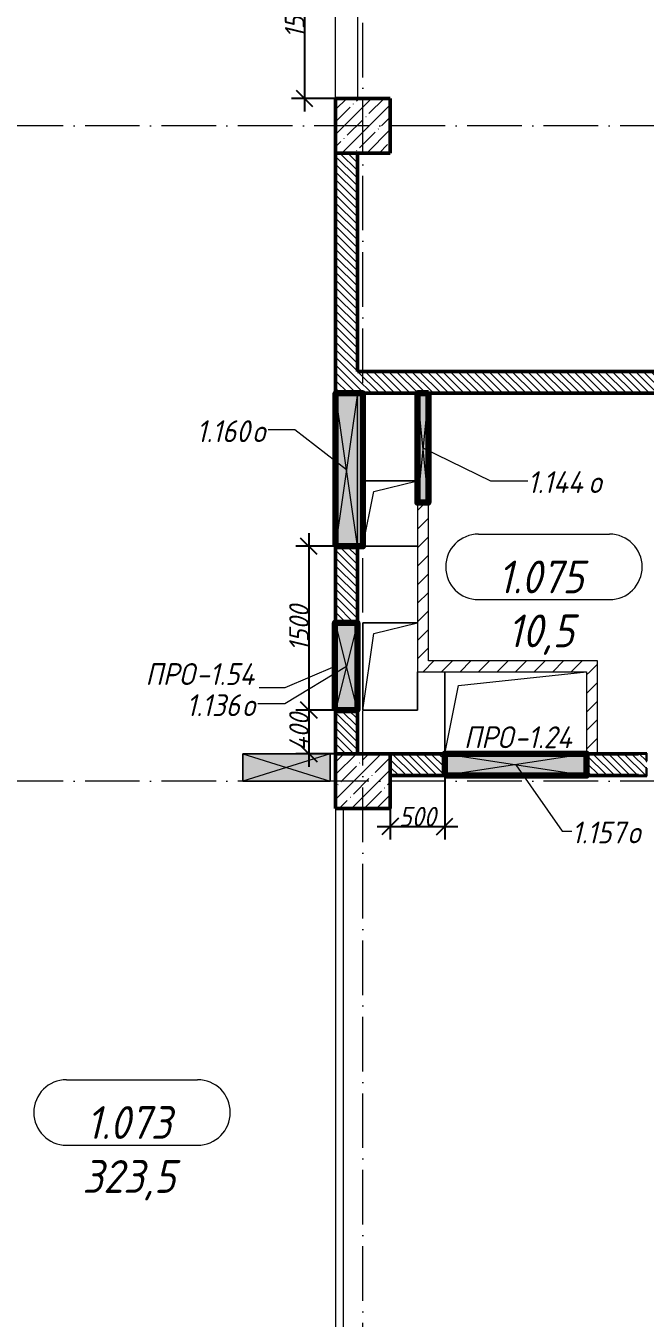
# Model space of a CAD drawing. Header units: millimetres. Extents: x -356862 to 418287, y 0 to 839748.
# Drawn here: x -169752 to -164079, y 486580 to 498411 of the extents above; entities that cross this region are included whole.
import ezdxf

# ---------------------------------------------------------------- set-up
doc = ezdxf.new("R2010")
doc.units = ezdxf.units.MM
doc.linetypes.add('50_200_ШТРИХ_1Т_ш5_п1_п1_', pattern=[700, 500, -100, 0, -100])
for name, color, linetype, lineweight in [('9.7) Заделка 956 шт', 6, 'Continuous', 158), ('A-____-____-DIMS', 7, 'Continuous', 9), ('A-DETL-____-OTLN-4', 7, 'Continuous', 18), ('A-DETL-GENF-OTLN', 7, 'Continuous', 9), ('A-FLOR-____-OTLN', 7, 'Continuous', 9), ('A-GENM-____-IDEN', 7, 'Continuous', 9), ('A-GENM-____-MCUT', 7, 'Continuous', 25), ('A-GENM-____-OTLN', 7, 'Continuous', 9), ('A-GENM-____-OTLN-1', 7, 'Continuous', 25), ('A-GLAZ-____-IDEN', 7, 'Continuous', 9), ('A-GLAZ-____-OTLN', 7, 'Continuous', 9), ('A-WALL-____-MCUT-2', 7, 'Continuous', 50), ('A-WALL-____-PATT-1', 7, 'Continuous', 9), ('A-WALL-FNSH-MCUT-1', 7, 'Continuous', 9), ('I-WALL-____-OTLN', 7, 'Continuous', 9), ('S-COLS-____-MCUT', 7, 'Continuous', 50), ('S-COLS-____-OTLN', 7, 'Continuous', 9), ('S-GRID-____-OTLN-1', 7, '50_200_ШТРИХ_1Т_ш5_п1_п1_', 9)]:
    doc.layers.add(name, color=color, linetype=linetype, lineweight=lineweight)
doc.layers.add('A-AREA-IDEN-1', color=7, linetype='Continuous', lineweight=9, true_color=0x000000)
doc.styles.add('ISOCPEUR_I', font='isocpeui.ttf', dxfattribs={"width": 0.9, "height": 2.5})
doc.styles.add('ISOCPEUR_I_10', font='isocpeui.ttf', dxfattribs={"width": 0.9, "height": 180})
doc.styles.add('ISOCPEUR_I_9', font='isocpeui.ttf', dxfattribs={"width": 0.9, "height": 250})
doc.dimstyles.new('ISO-1_8_0_9К_СРЕДНИЙ_Кладочные_3', dxfattribs={"dimscale": 304.8, "dimtxt": 179.276612, "dimasz": 0.492126, "dimexe": 0.393701, "dimexo": 0, "dimgap": 0, "dimtad": 1, "dimdec": 3, "dimrnd": 0.001, "dimdsep": 46, "dimtxsty": 'ISOCPEUR_I_10', "dimblk1": 'OBLIQUE', "dimblk2": 'OBLIQUE', "dimsah": 1, "dimcen": 0.09, "dimdle": 0.393701, "dimazin": 0, "dimtfac": 1, "dimtdec": 4, "dimtix": 1, "dimtmove": 0, "dimatfit": 3, "dimfxl": 1, "dimtvp": 1, "dimtolj": 1, "dimtzin": 0, "dimarcsym": 2})
pattern_1 = [(135, (-176515.067, 459015.94), (-35.35534, -35.35534), [])]
pattern_2 = [(45, (-176515.07, 459015.94), (-84.8528, 84.8528), [])]

# ---------------------------------------------------------------- blocks, each defined once
blk = doc.blocks.new('BSC_Колонна _Прямоугольная - 500х500-25976076-АР1_План отверстий 1 этажа в осях 1-64_А-ГГ')
at = {"layer": 'S-COLS-____-OTLN'}
h = blk.add_hatch(dxfattribs=at)
h.set_pattern_fill('FP_28', color=256, style=0, pattern_type=2)
h.set_pattern_definition([(45, (-9850, -32481.04), (-114.04925, 114.04925), []), (45, (-9735.95, -32481.04), (-114.04925, 114.04925), [201.613, -40.323, 3.353, -36.97])])
h.paths.add_polyline_path([(-250, -250), (250, -250), (250, 250), (-250, 250)], flags=0)
at = {"layer": 'S-COLS-____-MCUT'}
for p, q in [((250, 250), (-250, 250)), ((-250, 250), (-250, -250)), ((250, -250), (250, 250)), ((-250, -250), (250, -250))]:
    blk.add_line(p, q, dxfattribs=at)
blk = doc.blocks.new('BSC_Колонна _Прямоугольная - 500х500-V81-АР1_План отверстий 1 этажа в осях 1-64_А-ГГ')
at = {"layer": 'S-COLS-____-OTLN'}
h = blk.add_hatch(dxfattribs=at)
h.set_pattern_fill('FP_113', color=256, style=0, pattern_type=2)
h.set_pattern_definition([(45, (-9850, -38481.04), (-114.04925, 114.04925), []), (45, (-9735.95, -38481.04), (-114.04925, 114.04925), [201.613, -40.323, 3.353, -36.97])])
h.paths.add_polyline_path([(-250, -250), (250, -250), (250, 250), (-250, 250)], flags=0)
at = {"layer": 'S-COLS-____-MCUT'}
for p, q in [((250, 250), (-250, 250)), ((-250, 250), (-250, -250)), ((250, -250), (250, 250)), ((-250, -250), (250, -250))]:
    blk.add_line(p, q, dxfattribs=at)
blk = doc.blocks.new('154_Стойка_СКБ_Уголок - СМ-2230_200-28216496-АР1_План отверстий 1 этажа в осях 1-64_А-ГГ')
at = {"layer": 'A-GENM-____-MCUT'}
for p, q in [((125, 156), (125, 81)), ((200, 156), (125, 156)), ((131, 81), (131, 150)), ((131, 150), (200, 150)), ((200, 150), (200, 156)), ((125, 81), (131, 81)), ((131, 19), (125, 19)), ((125, 19), (125, -56)), ((131, -50), (131, 19)), ((125, -56), (200, -56)), ((200, -50), (131, -50)), ((200, -56), (200, -50))]:
    blk.add_line(p, q, dxfattribs=at)
blk = doc.blocks.new('AR_Отверстие прямоугольное _в плите_ - AR_Отверстие прямоугольное _в плите_-30602836-АР1_План отверстий 1 этажа в осях 1-64_А-ГГ')
at = {"layer": 'A-GENM-____-OTLN'}
for p, q in [((-650, 375), (-650, -375)), ((-525, 250), (650, 375)), ((-650, -375), (-525, 250))]:
    blk.add_line(p, q, dxfattribs=at)
blk = doc.blocks.new('AR_Отверстие прямоугольное _в плите_ - AR_Отверстие прямоугольное _в плите_-30552698-АР1_План отверстий 1 этажа в осях 1-64_А-ГГ')
at = {"layer": 'A-GENM-____-OTLN'}
for p, q in [((250, 300), (-250, 300)), ((-250, 300), (-250, -300)), ((-150, 200), (250, 300)), ((-250, -300), (-150, 200)), ((-250, -300), (250, -300))]:
    blk.add_line(p, q, dxfattribs=at)
blk = doc.blocks.new('AR_Отверстие прямоугольное _в плите_ - AR_Отверстие прямоугольное _в плите_-30602980-АР1_План отверстий 1 этажа в осях 1-64_А-ГГ')
at = {"layer": 'A-GENM-____-OTLN'}
for p, q in [((250, 400), (-250, 400)), ((-250, 400), (-250, -400)), ((-150, 300), (250, 400)), ((-250, -400), (-150, 300)), ((250, -400), (250, -50)), ((-250, -400), (250, -400))]:
    blk.add_line(p, q, dxfattribs=at)
blk = doc.blocks.new('AR_Отверстие прямоугольное _в стене__БезПР - AR_Отверстие прямоугольное _в стене__БезПР-36786829-АР1_План отверстий 1 этажа в осях 1-64_А-ГГ')
at = {"layer": 'A-GLAZ-____-OTLN'}
blk.add_hatch(color=256, dxfattribs=at).paths.add_polyline_path([(700, 100), (-700, 100), (-700, -100), (700, -100)], flags=0)
at = {"layer": 'A-DETL-GENF-OTLN'}
for p, q in [((-700, -100), (-700, 100)), ((-700, 100), (700, 100)), ((700, 100), (-700, -100)), ((-700, 100), (700, -100)), ((700, 100), (-700, 100)), ((-700, 100), (-700, -100)), ((700, 100), (700, -100)), ((700, -100), (700, 100)), ((700, -100), (-700, -100)), ((-700, -100), (700, -100))]:
    blk.add_line(p, q, dxfattribs=at)
at = {"layer": 'A-GLAZ-____-OTLN'}
blk.add_line((700, 100), (-700, 100), dxfattribs=at)
blk = doc.blocks.new('AR_Отверстие прямоугольное _в стене__БезПР - AR_Отверстие прямоугольное _в стене__БезПР-36427925-АР1_План отверстий 1 этажа в осях 1-64_А-ГГ')
at = {"layer": 'A-GLAZ-____-OTLN'}
blk.add_hatch(color=256, dxfattribs=at).paths.add_polyline_path([(500, -50), (500, 50), (-500, 50), (-500, -50)], flags=0)
at = {"layer": 'A-DETL-GENF-OTLN'}
for p, q in [((-500, -50), (-500, 50)), ((-500, 50), (500, 50)), ((500, 50), (-500, -50)), ((-500, 50), (500, -50)), ((500, 50), (-500, 50)), ((-500, 50), (-500, -50)), ((500, 50), (500, -50)), ((500, -50), (500, 50)), ((500, -50), (-500, -50)), ((-500, -50), (500, -50))]:
    blk.add_line(p, q, dxfattribs=at)
at = {"layer": 'A-GLAZ-____-OTLN'}
blk.add_line((500, 50), (-500, 50), dxfattribs=at)
blk = doc.blocks.new('AR_Отверстие прямоугольное _в стене_ - AR_Отверстие прямоугольное _в стене__ОВ-36786199-АР1_План отверстий 1 этажа в осях 1-64_А-ГГ')
at = {"layer": 'A-GLAZ-____-OTLN'}
blk.add_hatch(color=256, dxfattribs=at).paths.add_polyline_path([(400, -100), (400, 100), (-400, 100), (-400, -100)], flags=0)
at = {"layer": 'A-DETL-GENF-OTLN'}
for p, q in [((-400, -100), (-400, 100)), ((-400, 100), (400, 100)), ((400, 100), (-400, -100)), ((-400, 100), (400, -100)), ((400, 100), (-400, 100)), ((-400, 100), (-400, -100)), ((400, 100), (400, -100)), ((400, -100), (400, 100)), ((400, -100), (-400, -100)), ((-400, -100), (400, -100))]:
    blk.add_line(p, q, dxfattribs=at)
blk = doc.blocks.new('AR_Отверстие прямоугольное _в стене_ - AR_Отверстие прямоугольное _в стене__ОВ-36787916-АР1_План отверстий 1 этажа в осях 1-64_А-ГГ')
at = {"layer": 'A-GLAZ-____-OTLN'}
blk.add_hatch(color=256, dxfattribs=at).paths.add_polyline_path([(650, -100), (650, 100), (-650, 100), (-650, -100)], flags=0)
at = {"layer": 'A-DETL-GENF-OTLN'}
for p, q in [((-650, -100), (-650, 100)), ((-650, 100), (650, 100)), ((650, 100), (-650, -100)), ((-650, 100), (650, -100)), ((650, 100), (-650, 100)), ((-650, 100), (-650, -100)), ((650, 100), (650, -100)), ((650, -100), (650, 100)), ((650, -100), (-650, -100)), ((-650, -100), (650, -100))]:
    blk.add_line(p, q, dxfattribs=at)
blk = doc.blocks.new('AR_Отверстие прямоугольное _в стене_ - AR_Отверстие прямоугольное _в стене__ОВ-37057818-АР1_План отверстий 1 этажа в осях 1-64_А-ГГ')
at = {"layer": 'A-GLAZ-____-OTLN'}
blk.add_hatch(color=256, dxfattribs=at).paths.add_polyline_path([(400, -125), (400, 125), (-400, 125), (-400, -125)], flags=0)
at = {"layer": 'A-DETL-GENF-OTLN'}
for p, q in [((-400, -125), (-400, 125)), ((-400, 125), (400, 125)), ((400, 125), (-400, -125)), ((-400, 125), (400, -125)), ((400, 125), (-400, 125)), ((-400, 125), (-400, -125)), ((400, 125), (400, -125)), ((400, -125), (400, 125)), ((400, -125), (-400, -125)), ((-400, -125), (400, -125))]:
    blk.add_line(p, q, dxfattribs=at)
blk = doc.blocks.new('_Oblique')
at = {"color": 0, "linetype": 'ByBlock', "lineweight": -2}
blk.add_line((-0.5, -0.5), (0.5, 0.5), dxfattribs=at)
blk = doc.blocks.new('*D13409')
at = {"layer": 'A-____-____-DIMS', "color": 0, "lineweight": -2, "transparency": 16777216}
for p, q in [((-167200, 499412), (-167200, 497627)), ((-166915, 499292), (-167320, 499292)), ((-166915, 497747), (-167320, 497747))]:
    blk.add_line(p, q, dxfattribs=at)
at = {"layer": 'Defpoints', "color": 0, "transparency": 16777216}
for p in [(-166915, 499292), (-167200, 497747), (-166915, 497747)]:
    blk.add_point(p, dxfattribs=at)
at = {"layer": 'A-____-____-DIMS', "color": 0, "lineweight": -2, "transparency": 16777216, "xscale": 150, "yscale": 150, "zscale": 150}
for p, rotation in [((-167200, 499292), 90), ((-167200, 497747), 270)]:
    blk.add_blockref('_Oblique', p, dxfattribs=dict(at, rotation=rotation))
at = {"layer": 'A-____-____-DIMS', "color": 0, "transparency": 16777216, "insert": (-167290, 498519), "char_height": 180, "width": 521.28, "attachment_point": 5, "rotation": 90, "style": 'ISOCPEUR_I_10'}
blk.add_mtext('\\A1;1545', dxfattribs=at)
blk = doc.blocks.new('*D13410')
at = {"layer": 'A-____-____-DIMS', "color": 0, "lineweight": -2, "transparency": 16777216}
for p, q in [((-167160, 493767), (-167160, 492027)), ((-166915, 493647), (-167280, 493647)), ((-166921, 492147), (-167280, 492147))]:
    blk.add_line(p, q, dxfattribs=at)
at = {"layer": 'Defpoints', "color": 0, "transparency": 16777216}
for p in [(-166915, 493647), (-167160, 492147), (-166921, 492147)]:
    blk.add_point(p, dxfattribs=at)
at = {"layer": 'A-____-____-DIMS', "color": 0, "lineweight": -2, "transparency": 16777216, "xscale": 150, "yscale": 150, "zscale": 150}
for p, rotation in [((-167160, 493647), 90), ((-167160, 492147), 270)]:
    blk.add_blockref('_Oblique', p, dxfattribs=dict(at, rotation=rotation))
at = {"layer": 'A-____-____-DIMS', "color": 0, "transparency": 16777216, "insert": (-167250, 492897), "char_height": 180, "width": 504.73, "attachment_point": 5, "rotation": 90, "style": 'ISOCPEUR_I_10'}
blk.add_mtext('\\A1;1500', dxfattribs=at)
blk = doc.blocks.new('*D13411')
at = {"layer": 'A-____-____-DIMS', "color": 0, "lineweight": -2, "transparency": 16777216}
for p, q in [((-167160, 492267), (-167160, 491627)), ((-166921, 492147), (-167280, 492147)), ((-166915, 491747), (-167280, 491747))]:
    blk.add_line(p, q, dxfattribs=at)
at = {"layer": 'Defpoints', "color": 0, "transparency": 16777216}
for p in [(-166921, 492147), (-167160, 491747), (-166915, 491747)]:
    blk.add_point(p, dxfattribs=at)
at = {"layer": 'A-____-____-DIMS', "color": 0, "lineweight": -2, "transparency": 16777216, "xscale": 150, "yscale": 150, "zscale": 150}
for p, rotation in [((-167160, 492147), 90), ((-167160, 491747), 270)]:
    blk.add_blockref('_Oblique', p, dxfattribs=dict(at, rotation=rotation))
at = {"layer": 'A-____-____-DIMS', "color": 0, "transparency": 16777216, "insert": (-167250, 491947), "char_height": 180, "width": 426.13, "attachment_point": 5, "rotation": 90, "style": 'ISOCPEUR_I_10'}
blk.add_mtext('\\A1;400', dxfattribs=at)
blk = doc.blocks.new('*D13415')
at = {"layer": 'A-____-____-DIMS', "color": 0, "lineweight": -2, "transparency": 16777216}
for p, q in [((-166415, 491547), (-166415, 490961)), ((-165915, 491541), (-165915, 490961)), ((-166535, 491081), (-165795, 491081))]:
    blk.add_line(p, q, dxfattribs=at)
at = {"layer": 'Defpoints', "color": 0, "transparency": 16777216}
for p in [(-166415, 491547), (-165915, 491541), (-165915, 491081)]:
    blk.add_point(p, dxfattribs=at)
at = {"layer": 'A-____-____-DIMS', "color": 0, "lineweight": -2, "transparency": 16777216, "xscale": 150, "yscale": 150, "zscale": 150, "rotation": 180}
blk.add_blockref('_Oblique', (-166415, 491081), dxfattribs=at)
at = {"layer": 'A-____-____-DIMS', "color": 0, "lineweight": -2, "transparency": 16777216, "xscale": 150, "yscale": 150, "zscale": 150}
blk.add_blockref('_Oblique', (-165915, 491081), dxfattribs=at)
at = {"layer": 'A-____-____-DIMS', "color": 0, "transparency": 16777216, "insert": (-166165, 491171), "char_height": 180, "width": 409.58, "attachment_point": 5, "style": 'ISOCPEUR_I_10'}
blk.add_mtext('\\A1;500', dxfattribs=at)
blk = doc.blocks.new('AAR_СКБ_Марка_помещения_1_5 ммп - Номер _ Площадь-27962135-АИ_План этажа_Стены_1')
at = {"layer": 'A-AREA-IDEN-1'}
for p, q in [((-2.987, 3), (3.013, 3)), ((-2.987, 0), (3.013, 0))]:
    blk.add_line(p, q, dxfattribs=at)
for centre, start, end in [((-2.987, 1.5), 90, 270), ((3.013, 1.5), 270, 90)]:
    blk.add_arc(centre, 1.5, start, end, dxfattribs=at)

msp = doc.modelspace()

# ---------------------------------------------------------------- hatches: boundary and pattern name
at = {"layer": 'A-WALL-____-PATT-1'}
h = msp.add_hatch(dxfattribs=at)
h.set_pattern_fill('FP_6', color=256, style=0, pattern_type=2)
h.set_pattern_definition(pattern_1)
h.paths.add_polyline_path([(-166915.0675, 491746.983), (-166715.0675, 491746.983), (-166715.0675, 492146.983), (-166915.0675, 492146.983)], flags=0)
h.paths.add_polyline_path([(-166842.3402, 492946.983), (-166715.0675, 492946.983), (-166715.0675, 493646.983), (-166915.0675, 493646.983), (-166915.0675, 492946.983)], flags=0)
h.paths.add_polyline_path([(-166715.0675, 495046.983), (-166715.0675, 497246.983), (-166915.0675, 497246.983), (-166915.0675, 495046.983)], flags=0)
h = msp.add_hatch(dxfattribs=at)
h.set_pattern_fill('FP_6', color=256, style=0, pattern_type=2)
h.set_pattern_definition(pattern_1)
h.paths.add_polyline_path([(-157365.0675, 495046.983), (-157165.0675, 495046.983), (-157165.0675, 495246.983), (-161415.0675, 495246.983), (-161415.0675, 495046.983), (-158855.3747, 495046.983)], flags=0)
h.paths.add_polyline_path([(-161965.0675, 495046.983), (-161715.0675, 495046.983), (-161715.0675, 495246.983), (-161965.0675, 495246.983), (-161965.0675, 495177.983), (-161971.0675, 495177.983), (-161971.0675, 495246.983), (-166715.0675, 495246.983), (-166715.0675, 495046.983), (-161971.0675, 495046.983), (-161971.0675, 495115.983), (-161965.0675, 495115.983)], flags=0)
h = msp.add_hatch(dxfattribs=at)
h.set_pattern_fill('FP_4', color=256, style=0, pattern_type=2)
h.set_pattern_definition(pattern_2)
h.paths.add_polyline_path([(-166065.0675, 492596.983), (-166065.0675, 494046.983), (-166165.0675, 494046.983), (-166165.0675, 492596.983)], flags=0)
h = msp.add_hatch(dxfattribs=at)
h.set_pattern_fill('FP_4', color=256, style=0, pattern_type=2)
h.set_pattern_definition(pattern_2)
h.paths.add_polyline_path([(-164615.0675, 492496.983), (-164515.0675, 492496.983), (-164515.0675, 492596.983), (-166165.0675, 492596.983), (-166165.0675, 492496.983), (-165925.2318, 492496.983)], flags=0)
h = msp.add_hatch(dxfattribs=at)
h.set_pattern_fill('FP_4', color=256, style=0, pattern_type=2)
h.set_pattern_definition(pattern_2)
h.paths.add_polyline_path([(-164615.0675, 491746.983), (-164515.0675, 491746.983), (-164515.0675, 492496.983), (-164615.0675, 492496.983)], flags=0)
h = msp.add_hatch(dxfattribs=at)
h.set_pattern_fill('FP_6', color=256, style=0, pattern_type=2)
h.set_pattern_definition(pattern_1)
h.paths.add_polyline_path([(-162615.0675, 491546.983), (-162615.0675, 491746.983), (-162909.0675, 491746.983), (-162909.0675, 491677.983), (-162915.0675, 491677.983), (-162915.0675, 491615.983), (-162909.0675, 491615.983), (-162909.0675, 491546.983), (-162840.0675, 491546.983)], flags=0)
h.paths.add_polyline_path([(-164157.7675, 491546.983), (-164071.0675, 491546.983), (-164071.0675, 491615.983), (-164065.0675, 491615.983), (-164065.0675, 491677.983), (-164071.0675, 491677.983), (-164071.0675, 491746.983), (-164615.0675, 491746.983), (-164615.0675, 491546.983)], flags=0)
h.paths.add_polyline_path([(-165915.0675, 491546.983), (-165915.0675, 491746.983), (-166415.0675, 491746.983), (-166415.0675, 491546.983), (-165925.2318, 491546.983)], flags=0)

# ---------------------------------------------------------------- linework, layer by layer
at = {"layer": '9.7) Заделка 956 шт'}
for points in [[(-166915.0675, 493646.983), (-166665.0675, 493646.983), (-166665.0675, 495046.983), (-166915.0675, 495046.983)], [(-166065.0675, 495046.983), (-166165.0675, 495046.983), (-166165.0675, 494046.983), (-166065.0675, 494046.983)], [(-166921.0675, 492146.983), (-166715.0675, 492146.983), (-166715.0675, 492946.983), (-166921.0675, 492946.983)], [(-165915.0675, 491546.983), (-164615.0675, 491546.983), (-164615.0675, 491746.983), (-165915.0675, 491746.983)]]:
    msp.add_lwpolyline(points, close=True, dxfattribs=at)
at = {"layer": 'A-DETL-____-OTLN-4'}
for p, q in [((-166915.0675, 491246.983), (-166915.0675, 485746.983)), ((-166845.0675, 491246.983), (-166845.0675, 485746.983))]:
    msp.add_line(p, q, dxfattribs=at)
at = {"layer": 'A-FLOR-____-OTLN'}
for p, q in [((-166665.0675, 494246.983), (-166165.0675, 494246.983)), ((-166665.0675, 493646.983), (-166665.0675, 494246.983)), ((-166165.0675, 493646.983), (-166665.0675, 493646.983)), ((-166665.0675, 492946.983), (-166165.0675, 492946.983)), ((-166665.0675, 492146.983), (-166665.0675, 492946.983)), ((-166165.0675, 492496.983), (-166165.0675, 492146.983)), ((-165915.0675, 491746.983), (-165915.0675, 492496.983)), ((-166165.0675, 492146.983), (-166665.0675, 492146.983))]:
    msp.add_line(p, q, dxfattribs=at)
at = {"layer": 'A-GENM-____-IDEN'}
for p, q in [((-166921.0675, 492546.983), (-167379.9653, 492349.4592)), ((-167379.9653, 492349.4592), (-167614.2013, 492349.4592))]:
    msp.add_line(p, q, dxfattribs=at)
at = {"layer": 'A-GLAZ-____-IDEN'}
for p, q in [((-167286.9018, 494712.4598), (-167533.2921, 494712.4598)), ((-166815.0675, 494346.983), (-167286.9018, 494712.4598)), ((-166115.0675, 494546.983), (-165495.1069, 494246.3488)), ((-165495.1069, 494246.3488), (-165155.0463, 494246.3488)), ((-166815.0675, 492546.983), (-167379.9653, 492204.0571)), ((-167379.9653, 492204.0571), (-167626.3557, 492204.0571)), ((-165265.0675, 491646.983), (-164839.9742, 491039.2335)), ((-164839.9742, 491039.2335), (-164751.2266, 491039.2335))]:
    msp.add_line(p, q, dxfattribs=at)
at = {"layer": 'A-WALL-____-MCUT-2'}
for p, q in [((-166915.0675, 497246.983), (-166915.0675, 495046.983)), ((-166715.0675, 495246.983), (-166715.0675, 497246.983)), ((-162040.0675, 495246.983), (-166715.0675, 495246.983)), ((-166715.0675, 495046.983), (-166165.0675, 495046.983)), ((-166065.0675, 495046.983), (-162515.0675, 495046.983)), ((-166915.0675, 493646.983), (-166915.0675, 492946.983)), ((-166715.0675, 492946.983), (-166715.0675, 493646.983)), ((-166915.0675, 492146.983), (-166915.0675, 491746.983)), ((-166715.0675, 491746.983), (-166715.0675, 492146.983)), ((-165915.0675, 491746.983), (-166415.0675, 491746.983)), ((-164140.0675, 491746.983), (-164615.0675, 491746.983)), ((-166415.0675, 491546.983), (-165915.0675, 491546.983)), ((-164615.0675, 491546.983), (-164140.0675, 491546.983))]:
    msp.add_line(p, q, dxfattribs=at)
at = {"layer": 'A-WALL-FNSH-MCUT-1'}
for p, q in [((-166165.0675, 494046.983), (-166165.0675, 492496.983)), ((-166065.0675, 492596.983), (-166065.0675, 494046.983)), ((-164515.0675, 492596.983), (-166065.0675, 492596.983)), ((-164515.0675, 491746.983), (-164515.0675, 492596.983)), ((-166165.0675, 492496.983), (-164615.0675, 492496.983)), ((-164615.0675, 492496.983), (-164615.0675, 491746.983)), ((-164615.0675, 491746.983), (-164615.0675, 491746.983))]:
    msp.add_line(p, q, dxfattribs=at)
at = {"layer": 'I-WALL-____-OTLN'}
for p, q in [((-166915.0675, 497746.983), (-166915.0675, 499291.983)), ((-166715.0675, 499291.983), (-166715.0675, 497746.983))]:
    msp.add_line(p, q, dxfattribs=at)
at = {"layer": 'S-GRID-____-OTLN-1'}
for p, q in [((-166665.0675, 454533.3346), (-166665.0675, 508896.9006)), ((-149807.3283, 497496.983), (-181183.8377, 497496.983)), ((-149807.3283, 491496.983), (-181183.8377, 491496.983))]:
    msp.add_line(p, q, dxfattribs=at)

# ---------------------------------------------------------------- block references
at = {"layer": 'A-AREA-IDEN-1', "xscale": 199.9999999999999, "yscale": 199.9999999999999, "zscale": 199.9999999999999}
for p in [(-165008.709, 493157.8589), (-168782.1152, 488162.99)]:
    msp.add_blockref('AAR_СКБ_Марка_помещения_1_5 ммп - Номер _ Площадь-27962135-АИ_План этажа_Стены_1', p, dxfattribs=at)
at = {"layer": 'A-GENM-____-OTLN'}
for name, p in [('AR_Отверстие прямоугольное _в плите_ - AR_Отверстие прямоугольное _в плите_-30552698-АР1_План отверстий 1 этажа в осях 1-64_А-ГГ', (-166415.0675, 493946.983)), ('AR_Отверстие прямоугольное _в плите_ - AR_Отверстие прямоугольное _в плите_-30602980-АР1_План отверстий 1 этажа в осях 1-64_А-ГГ', (-166415.0675, 492546.983)), ('AR_Отверстие прямоугольное _в плите_ - AR_Отверстие прямоугольное _в плите_-30602836-АР1_План отверстий 1 этажа в осях 1-64_А-ГГ', (-165265.0675, 492121.983))]:
    msp.add_blockref(name, p, dxfattribs=at)
at = {"layer": 'A-GENM-____-OTLN-1', "rotation": 180}
msp.add_blockref('154_Стойка_СКБ_Уголок - СМ-2230_200-28216496-АР1_План отверстий 1 этажа в осях 1-64_А-ГГ', (-163940.0675, 491696.983), dxfattribs=at)
at = {"layer": 'A-GLAZ-____-OTLN', "rotation": 269.9999999999999}
for name, p in [('AR_Отверстие прямоугольное _в стене__БезПР - AR_Отверстие прямоугольное _в стене__БезПР-36786829-АР1_План отверстий 1 этажа в осях 1-64_А-ГГ', (-166815.0675, 494346.983)), ('AR_Отверстие прямоугольное _в стене__БезПР - AR_Отверстие прямоугольное _в стене__БезПР-36427925-АР1_План отверстий 1 этажа в осях 1-64_А-ГГ', (-166115.0675, 494546.983)), ('AR_Отверстие прямоугольное _в стене_ - AR_Отверстие прямоугольное _в стене__ОВ-36786199-АР1_План отверстий 1 этажа в осях 1-64_А-ГГ', (-166815.0675, 492546.983))]:
    msp.add_blockref(name, p, dxfattribs=at)
at = {"layer": 'A-GLAZ-____-OTLN'}
for name, p in [('AR_Отверстие прямоугольное _в стене_ - AR_Отверстие прямоугольное _в стене__ОВ-37057818-АР1_План отверстий 1 этажа в осях 1-64_А-ГГ', (-167365.0675, 491621.983)), ('AR_Отверстие прямоугольное _в стене_ - AR_Отверстие прямоугольное _в стене__ОВ-36787916-АР1_План отверстий 1 этажа в осях 1-64_А-ГГ', (-165265.0675, 491646.983))]:
    msp.add_blockref(name, p, dxfattribs=at)
at = {"layer": 'S-COLS-____-OTLN'}
for name, p in [('BSC_Колонна _Прямоугольная - 500х500-V81-АР1_План отверстий 1 этажа в осях 1-64_А-ГГ', (-166665.0675, 497496.983)), ('BSC_Колонна _Прямоугольная - 500х500-25976076-АР1_План отверстий 1 этажа в осях 1-64_А-ГГ', (-166665.0675, 491496.983))]:
    msp.add_blockref(name, p, dxfattribs=at)

# ---------------------------------------------------------------- texts
at = {"layer": 'A-AREA-IDEN-1', "char_height": 300, "attachment_point": 8, "line_spacing_factor": 1.139951, "style": 'ISOCPEUR_I'}
for s, insert, width in [('\\pxqc,t8.46667,16.93333,25.4,33.86667,42.33333,50.8,59.26667,67.73333,76.2,84.66667,93.13333,101.6,110.06667,118.53333,127,135.46667,143.93333,152.4,160.86667,169.33333,177.8,186.26667,194.73333,203.2,211.66667,220.13333,228.6,237.06667,245.53333,254,262.46667,270.93333;{1.075}', (-165034.1381, 493216.1887), 900), ('\\pxqc,t8.46667,16.93333,25.4,33.86667,42.33333,50.8,59.26667,67.73333,76.2,84.66667,93.13333,101.6,110.06667,118.53333,127,135.46667,143.93333,152.4,160.86667,169.33333,177.8,186.26667,194.73333,203.2,211.66667,220.13333,228.6,237.06667,245.53333,254,262.46667,270.93333;{10,5}', (-165034.1381, 492652.2408), 702), ('\\pxqc,t8.46667,16.93333,25.4,33.86667,42.33333,50.8,59.26667,67.73333,76.2,84.66667,93.13333,101.6,110.06667,118.53333,127,135.46667,143.93333,152.4,160.86667,169.33333,177.8,186.26667,194.73333,203.2,211.66667,220.13333,228.6,237.06667,245.53333,254,262.46667,270.93333;{1.073}', (-168807.5442, 488221.3198), 900), ('\\pxqc,t8.46667,16.93333,25.4,33.86667,42.33333,50.8,59.26667,67.73333,76.2,84.66667,93.13333,101.6,110.06667,118.53333,127,135.46667,143.93333,152.4,160.86667,169.33333,177.8,186.26667,194.73333,203.2,211.66667,220.13333,228.6,237.06667,245.53333,254,262.46667,270.93333;{323,5}', (-168807.5442, 487657.3719), 966)]:
    msp.add_mtext(s, dxfattribs=dict(at, insert=insert, width=width))
at = {"layer": 'A-GENM-____-IDEN', "char_height": 200, "attachment_point": 1, "style": 'ISOCPEUR_I_9'}
for s, insert, width in [('ПРО', (-168656.4013, 492576.5753), 562.784625), ('-1.54', (-168192.0576, 492576.5753), 692.658), ('ПРО', (-165739.5691, 491998.0753), 562.784625), ('-1.24', (-165275.2254, 491998.0753), 692.658)]:
    msp.add_mtext(s, dxfattribs=dict(at, insert=insert, width=width))
at = {"layer": 'A-GLAZ-____-IDEN', "char_height": 200, "attachment_point": 1, "style": 'ISOCPEUR_I_9'}
for s, insert, width in [('1.160', (-168188.1453, 494800.0744), 620.506125), ('\\fISOCPEUR|b0|i1|c204|p34|;\\W.9;о', (-167676.1766, 494800.0744), 158.734125), ('1.144', (-165155.0463, 494333.9634), 678.227625), ('\\fISOCPEUR|b0|i1|c204|p34|;\\W.9;о', (-164595.4526, 494333.9634), 158.734125), ('1.136', (-168281.2089, 492291.6717), 620.506125), ('\\fISOCPEUR|b0|i1|c204|p34|;\\W.9;о', (-167769.2401, 492291.6717), 158.734125), ('1.157', (-164751.2266, 491126.848), 620.506125), ('\\fISOCPEUR|b0|i1|c204|p34|;\\W.9;о', (-164239.2578, 491126.848), 158.734125)]:
    msp.add_mtext(s, dxfattribs=dict(at, insert=insert, width=width))

# ---------------------------------------------------------------- dimensions: what is measured, and where the dimension line sits
at = {"layer": 'A-____-____-DIMS'}
for base, p1, p2, override, picture, middle in [((-167199.9595, 497746.983), (-166915.0675, 499291.983), (-166915.0675, 497746.983), {"dimpost": '<>', "dimfxl": 1545}, '*D13409', (-167289.9595, 498519.483)), ((-167159.9595, 492146.983), (-166915.0675, 493646.983), (-166921.0675, 492146.983), {"dimpost": '<>', "dimfxl": 1500.012}, '*D13410', (-167249.9595, 492896.983)), ((-167159.9595, 491746.983), (-166921.0675, 492146.983), (-166915.0675, 491746.983), {"dimpost": '<>', "dimfxl": 400.044997}, '*D13411', (-167249.9595, 491946.983))]:
    dim = msp.add_linear_dim(base=base, p1=p1, p2=p2, angle=90, dimstyle='ISO-1_8_0_9К_СРЕДНИЙ_Кладочные_3', override=override, dxfattribs=at)
    dim.commit()
    dim.dimension.update_dxf_attribs({"geometry": picture, "text_midpoint": middle})
dim = msp.add_linear_dim(base=(-165915.0675, 491080.8811), p1=(-166415.0675, 491546.983), p2=(-165915.0675, 491540.983), dimstyle='ISO-1_8_0_9К_СРЕДНИЙ_Кладочные_3', override={"dimpost": '<>', "dimfxl": 500.035999}, dxfattribs=at)
dim.commit()
dim.dimension.update_dxf_attribs({"geometry": '*D13415', "text_midpoint": (-166165.0675, 491170.8811)})

doc.saveas('drawing.dxf')
